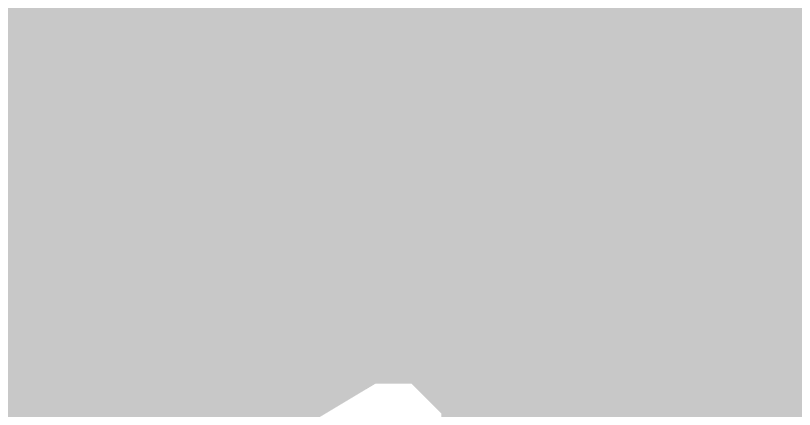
# Model space of a CAD drawing. Extents: x -23 to 289, y -67 to 135.
# Drawn here: x 200.164 to 200.852, y 31.044 to 31.392 of the extents above; entities that cross this region are included whole.
import ezdxf
from ezdxf.enums import TextEntityAlignment as Align

# ---------------------------------------------------------------- set-up
doc = ezdxf.new("R2010")
doc.units = 0
doc.header["$MEASUREMENT"] = 0
for name, color, linetype in [('ASSEMBLY_PART_NUMBERS_BTM', 191, 'CONTINUOUS'), ('GENERATED_SILKSCREEN_BTM', 255, 'CONTINUOUS'), ('SILKSCREEN_REF_DES_BTM', 211, 'CONTINUOUS'), ('TRACES_LAYER_BOTTOM', 230, 'CONTINUOUS')]:
    doc.layers.add(name, color=color, linetype=linetype)
doc.styles.add('VERIBEST_GERBER_0', font='txt')

msp = doc.modelspace()

# ---------------------------------------------------------------- linework, layer by layer
at = {"layer": 'GENERATED_SILKSCREEN_BTM', "const_width": 0.15}
for points in [[(200.4132, 31.5956), (200.5948, 31.5956), (200.6636, 31.574), (200.6636, 31.1972), (200.5948, 31.174), (200.4132, 31.174), (200.3396, 31.2444), (200.3396, 31.5236), (200.4132, 31.5956)], [(200.7644, 31.5956), (201.0012, 31.5956), (201.074, 31.5236), (201.074, 31.2444), (201.0012, 31.174), (200.7644, 31.174), (200.6956, 31.1972), (200.6956, 31.574), (200.7644, 31.5956)], [(200.3068, 31.5316), (200.3068, 31.238), (200.3076, 31.2348), (200.3084, 31.23), (200.3108, 31.2268), (200.3932, 31.1468), (200.398, 31.1436), (200.4012, 31.1428), (200.4044, 31.142), (200.5964, 31.142), (200.5996, 31.142), (200.6012, 31.1428), (200.602, 31.1428)], [(200.602, 31.1428), (200.6788, 31.1684), (200.7556, 31.1428), (200.758, 31.1428), (200.7612, 31.142), (201.0084, 31.142)]]:
    msp.add_lwpolyline(points, dxfattribs=at)
at = {"layer": 'TRACES_LAYER_BOTTOM', "const_width": 0.35}
msp.add_lwpolyline([(199, 34.15), (200.43223, 32.71777), (200.43223, 31.39565), (203.2, 28.62788), (203.2, 27.52)], dxfattribs=at)

# ---------------------------------------------------------------- texts
at = {"layer": 'ASSEMBLY_PART_NUMBERS_BTM', "style": 'VERIBEST_GERBER_0', "text_generation_flag": 2}
for s, p in [('ERJ-3EKF2000V', (198.54, 51.75)), ('ERJ-3EKF4701V', (200.21, 46.75)), ('ERJ-3EKF4701V', (199.04, 46.25)), ('ERJ-3EKF4701V', (200.54, 46.25)), ('ERJ-8GEYJ103V', (198.79, 32.75))]:
    msp.add_text(s, height=2.032, rotation=90, dxfattribs=at).set_placement(p, align=Align.TOP_LEFT)
msp.add_text('ERJ-6GEYJ751V', height=2.032, dxfattribs=at).set_placement((206, 32.54), align=Align.TOP_LEFT)
at = {"layer": 'SILKSCREEN_REF_DES_BTM', "style": 'VERIBEST_GERBER_0', "text_generation_flag": 2}
msp.add_text('R483', height=0.8, rotation=90, dxfattribs=at).set_placement((200.31, 33.3), align=Align.TOP_LEFT)

doc.saveas('drawing.dxf')
